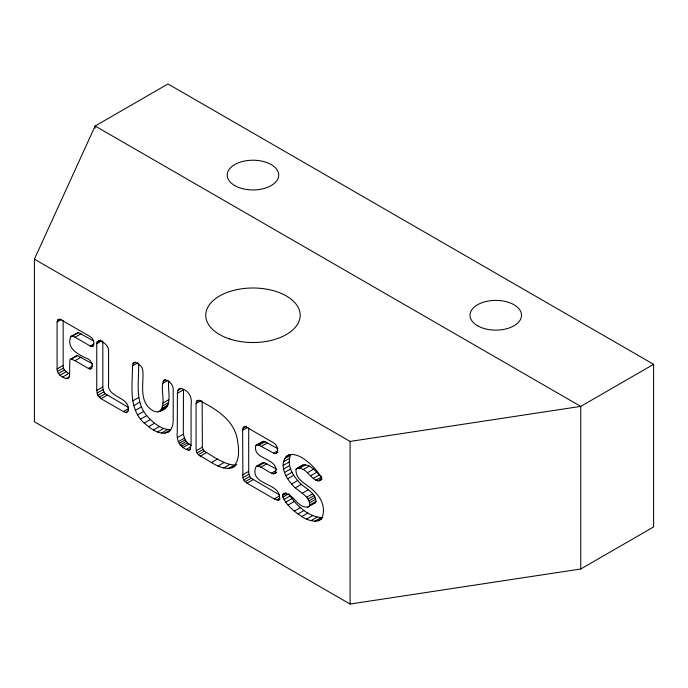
<?xml version="1.0" encoding="UTF-8"?>
<svg xmlns="http://www.w3.org/2000/svg" width="688" height="688" viewBox="0 0 688 688"><rect width="100%" height="100%" fill="white"/><g stroke="black" fill="none" stroke-linecap="round" stroke-linejoin="round"><path stroke-width="1.03" d="M34.4 259.17L34.4 421.778L350.089 604.047L580.758 568.993L653.6 526.939L653.6 364.322L167.984 83.953L95.142 126.016L34.4 259.17L350.089 441.429L580.758 406.384L653.6 364.322M350.089 604.047L350.089 441.429M580.758 568.993L580.758 406.384L95.142 126.016L95.142 128.149M168.87 380.834C166.969 390.853 174.193 407.717 159.822 411.321C155.583 413.385 151.119 409.902 148.264 406.995C139.767 397.363 143.62 383.319 142.898 371.787C143.121 367.143 139.191 363.754 135.123 362.37L133.601 362.481L132.5 365.792C132.621 384.85 127.968 408.655 144.239 423.086C150.732 428.719 160.605 436.717 169.42 431.342M138.563 363.333C139.363 380.576 134.263 401.087 146.707 415.586C152.856 422.578 161.069 429.725 170.899 429.69L164.828 433.199M177.418 393.287L177.272 432.331C176.059 440.415 180.531 448.49 188.787 450.219L190.18 449.453L191.075 443.511L191.075 405.524C192.563 397.733 188.787 389.838 180.48 388.367L178.871 388.823L177.779 390.44L177.418 393.287L183.481 389.778L183.343 428.83C182.802 435.384 184.805 442.96 191.625 445.368M159.822 411.321C166.272 403.882 160.777 392.057 162.807 383.285L163.882 379.957L165.464 379.888C170.16 381.272 173.729 385.555 173.204 390.603L173.204 420.033C173.17 424.625 172.017 429.914 167.691 432.348M283 494.259L284.428 493.485C293.819 493.889 297.448 508.097 307.708 507.082L309.342 506.222L309.91 504.949C309.342 494.741 296.889 491.481 291.652 484.008C286.406 477.962 281.908 470.093 283.456 461.794C290.19 441.679 318.252 468.485 321.305 478.478L320.771 479.975L319.378 480.817C310.4 480.714 306.951 466.507 296.889 468.451L296.029 469.285C294.954 481.256 310.228 485.16 316.196 493.416C321.511 498.929 324.555 506.755 323.085 514.418C321.176 525.142 307.871 520.79 301.8 516.542C293.965 511.33 285.632 504.786 282.433 495.661L283 494.259L285.606 492.763M307.708 507.082L315.414 502.722L315.981 501.44C315.414 491.241 302.961 487.973 297.723 480.499C291.772 473.834 286.853 464.237 290.465 455.267L284.393 458.776M280.042 499.187L278.305 500.193L274.245 498.92L247.044 483.208L243.69 479.957L242.89 477.73L242.623 430.284L243.655 426.878L244.945 426.62L246.76 427.334L273.248 442.625C276.92 444.474 278.717 449.367 276.628 453.005M196.063 403.555L197.06 400.433L200.053 400.932C215.585 408.749 232.553 419.181 236.947 437.336C238.633 447.148 241.041 460.814 232.123 467.78C220.366 470.79 210.218 460.788 200.337 456.161C197.069 454.544 195.899 450.881 196.063 447.449L196.063 403.555L201.266 400.554M96.75 343.733L97.034 342.048L99.175 340.569C103.639 342.048 108.558 345.324 108.566 350.562L108.566 383.775C106.631 398.24 131.322 396.52 128.054 411.123L127.117 412.327L125.56 412.482L123.376 411.57L101.024 398.662L97.825 395.376L96.75 390.44L96.75 343.733L101.953 340.732M57.087 321.941L58.119 319.456L60.647 319.559L90.257 336.656C93.344 338.53 95.159 343.088 93.035 346.262L91.882 346.606L90.257 346.012L75.026 337.215L72.317 336.062L70.864 336.449C65.627 348.696 79.24 355.077 88.408 359.067C91.53 360.925 93.31 365.56 91.186 368.716L90.025 369.026L88.408 368.424L75.026 360.693L71.217 359.076L70.314 359.377L69.832 360.409L69.54 376.611L68.224 378.563L65.945 378.606C61.808 376.955 56.717 374.126 57.087 368.931L57.087 321.941L61.421 319.438M277.918 448.714L265.078 441.748L263.229 441.343L255.876 445.54C252.083 460.246 278.838 457.494 275.664 472.303L274.779 473.499L273.368 473.851C267.4 472.303 262.782 466.369 256.521 466.206L255.558 467.634C249.907 486.046 282.347 482.322 279.319 499.445L278.305 500.193M75.895 356.9L77.288 355.567L92.691 363.892M315.749 480.37L321.821 476.861C315.947 472.536 311.243 463.979 302.952 464.942L296.029 469.285M57.345 320.453L59.942 318.957M70.864 336.449L78.389 332.562L93.645 340.956M72.317 336.062L78.389 332.562M75.026 337.215L81.098 333.706M90.257 346.012L93.731 344.009M97.034 342.048L100.508 340.053M91.882 346.606L93.611 345.608M70.314 359.377L76.385 355.868M71.217 359.076L77.288 355.567M57.087 368.931L63.158 365.423L63.158 320.574M75.026 360.693L81.098 357.192M57.388 371.572L63.459 368.063L63.158 365.423M58.291 373.575L64.362 370.067L68.705 373.558L62.634 377.067M59.985 375.287L66.057 371.787M65.945 378.606L69.419 376.603M88.408 368.424L92.742 365.921M90.025 369.026L91.762 368.028M132.775 363.651L135.381 362.146M132.5 365.792L137.703 362.782M96.75 390.44L102.822 386.931L102.822 341.291M97.017 393.115L103.088 389.606L102.822 386.931M97.825 395.376L103.888 391.868L103.088 389.606M99.158 397.225L105.23 393.725L128.553 407.554M101.024 398.662L107.096 395.161M163.082 381.143L165.679 379.638M162.807 383.285L167.15 380.782M132.689 400.949L138.761 397.44M123.376 411.57L128.579 408.569M133.678 405.722L139.75 402.213M125.56 412.482L128.157 410.977M135.33 410.375L141.401 406.866M177.779 390.44L181.245 388.436M137.66 414.847L143.732 411.338M162.669 403.185L168.741 399.676M162.488 406.092L168.56 402.592M140.644 419.095L146.707 415.586M161.955 408.423L168.027 404.914M161.069 410.168L167.141 406.66M158.3 411.914L164.372 408.414M144.239 423.086L150.311 419.577M148.496 426.741L154.568 423.232M196.312 401.543L198.918 400.046M153.424 429.983L159.496 426.483M157.595 432.012L163.667 428.512M161.431 433.087L167.502 429.579M177.487 437.516L183.558 434.008M178.338 441.662L184.41 438.161M179.104 443.416L185.175 439.907M180.118 444.955L186.19 441.447M181.434 446.297L187.506 442.797M183.103 447.458L189.174 443.958M186.379 449.35L190.714 446.847M188.787 450.219L190.524 449.212M196.304 450.683L202.375 447.174L202.134 401.121M197.026 452.979L203.098 449.47L202.375 447.174M242.881 428.099L246.347 426.096M198.333 454.691L204.405 451.182C213.787 456.755 223.213 464.065 234.427 465.097L228.364 468.605M242.623 430.284L246.958 427.781M200.337 456.161L206.409 452.661M211.44 462.577L217.511 459.068M218.062 465.991L224.133 462.482M255.876 445.54L263.229 441.343M257.157 444.844L259.015 445.256L265.078 441.748M223.686 468.003L229.758 464.495M259.015 445.256L261.294 446.409L267.357 442.9M234.986 465.475L236.724 464.477M232.123 467.78L235.597 465.776M261.294 446.409L273.609 453.186L277.943 450.683M278.021 452.197L275.424 453.702L273.609 453.186M256.521 466.206L262.592 462.697L264.278 462.654L276.645 469.156M242.623 474.909L248.695 471.4L248.695 427.841M258.215 466.163L264.278 462.654M260.718 467.272L266.789 463.764M242.89 477.73L248.961 474.23L248.695 471.4M243.69 479.957L249.761 476.457L248.961 474.23M285.933 456.497L289.399 454.493M245.066 481.738L251.137 478.237L279.414 494.887M283.456 461.794L289.528 458.294M247.044 483.208L253.115 479.708M283.146 465.492L289.218 461.983M271.468 473.146L275.802 470.644M273.368 473.851L275.965 472.355M274.779 473.499L276.516 472.501M283.473 469.053L289.545 465.544M284.462 472.501L290.534 468.992M296.889 468.451L302.952 464.942M285.924 475.769L291.996 472.26M299.452 468.244L305.515 464.735M303.15 469.56L309.222 466.051M287.67 478.788L293.733 475.279M307.562 472.639L313.633 469.139M291.652 484.008L297.723 480.499M310.735 475.7L316.807 472.2M274.245 498.92L279.448 495.91M295.393 487.766L301.464 484.266M282.433 495.661L286.767 493.158M313.264 478.392L319.327 474.892M276.619 500.013L280.085 498.017M282.82 497.226L288.883 493.726M283.963 499.462L290.035 495.953C297.594 506.557 309.084 517.385 322.81 517.591M317.564 480.964L321.907 478.461M319.378 480.817L321.984 479.321M285.769 502.137L291.841 498.637M302.084 493.356L308.155 489.856M288.126 505.035L294.197 501.526M306.607 497.286L312.67 493.778M308.104 499.024L314.175 495.523M309.127 500.752L315.199 497.252M294.283 511.132L300.355 507.632M309.72 502.67L315.792 499.161M309.91 504.949L315.981 501.44M297.93 514.039L303.993 510.53M301.8 516.542L307.871 513.033M306.667 519.053L312.739 515.553M310.959 520.635L317.022 517.127M314.657 521.28L320.728 517.78M317.779 520.997L321.253 518.993M320.255 519.767L321.993 518.769M313.78 503.582L315.414 502.722M249.761 476.457L251.137 478.237M203.098 449.47L204.405 451.182M103.888 391.868L105.23 393.725M289.27 494.466L290.035 495.953M63.459 368.063L64.362 370.067M234.754 185.588A25.757 14.869 0 0 0 277.84 178.923A25.757 14.869 0 0 0 246.295 160.717A25.757 14.869 0 0 0 234.754 185.588M477.567 325.777A25.757 14.869 0 0 0 520.653 319.112A25.757 14.869 0 0 0 489.108 300.897A25.757 14.869 0 0 0 477.567 325.777M229.353 338.866A47.214 27.262 0 0 0 300.183 315.259A47.214 27.262 0 0 0 229.353 291.652A47.214 27.262 0 0 0 229.353 338.866"/></g></svg>
